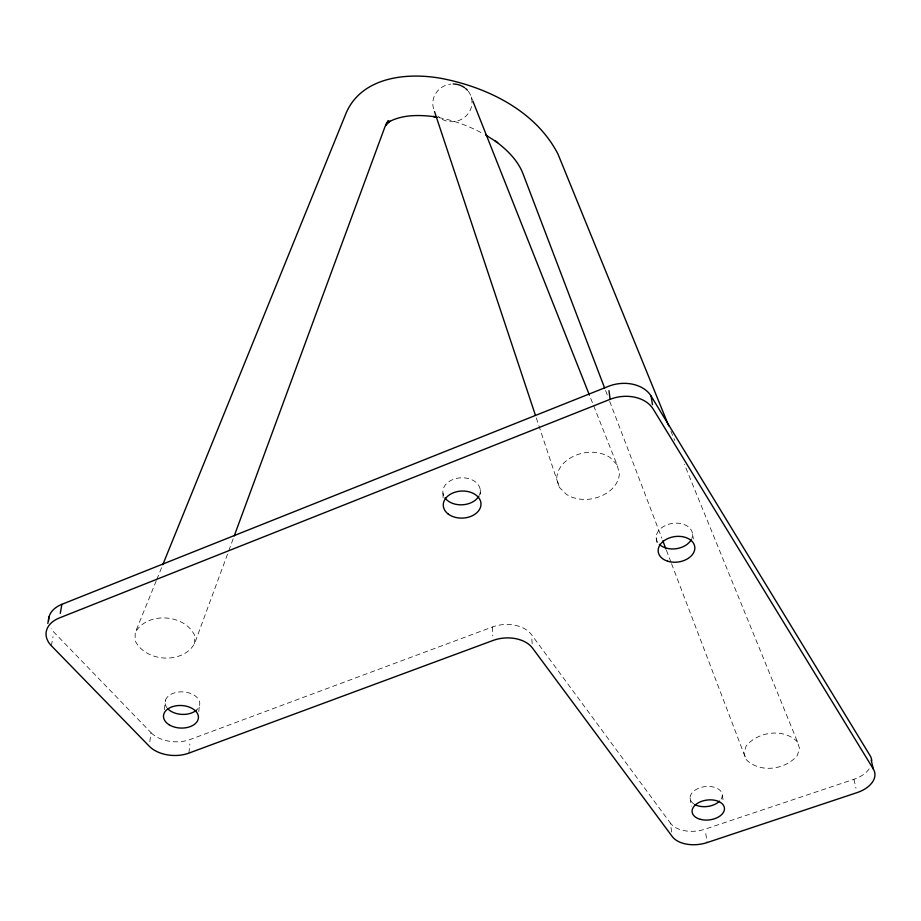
<?xml version="1.0" encoding="UTF-8"?>
<svg xmlns="http://www.w3.org/2000/svg" width="921" height="921" viewBox="0 0 921 921"><rect width="100%" height="100%" fill="white"/><g stroke="black" fill="none" stroke-linecap="round" stroke-linejoin="round"><path stroke-width="0.69" stroke-dasharray="4.61 3.45" d="M156.271 580.771L135.214 632.669L135.088 640.544C145.196 662.061 182.554 664.605 194.538 643.675L228.281 552.082M194.538 643.675L194.861 635.835C185.121 613.858 146.888 611.268 135.214 632.669M198.786 711.657L199.316 706.2M188.92 753.113L189.841 743.984M164.375 709.723L165.481 700.167M149.858 741.693L150.963 732.598L53.821 632.117A30.37 20.227 5.5 0 1 51.139 628.744M51.369 645.771L53.015 636.653M228.776 550.735L233.738 537.265M156.812 579.436L162.211 566.139M671.628 832.043L670.407 823.109L531.486 634.638A29.127 19.606 -3.7 0 0 492.298 627.017L190.302 739.448A28.701 18.432 2.8 0 1 150.963 732.598M869.171 768.908A27.388 16.958 -9.7 0 1 853.928 779.293L705.095 829.153A26.709 16.394 -6.9 0 1 670.407 823.109M438.776 117.589C454.41 120.513 469.457 126.212 483.398 133.81M671.536 563.687L746.137 759.537C759.721 773.364 785.314 769.933 797.275 755.565L799.578 748.646L797.586 742.061L684.43 464.357M797.586 742.061C784.093 727.866 757.971 731.378 746.114 746.068L743.984 753.01L746.137 759.537M536.31 417.95L559.381 487.393L566.473 494.416A30.186 21.805 -6.1 0 0 589.198 499.24C603.094 497.536 618.394 488.694 619.453 473.371L616.978 464.633L589.958 396.456M616.978 464.633L609.967 457.438A30.22 21.862 -6.2 0 0 586.919 452.407C572.908 454.134 557.366 463.194 556.687 478.747L559.381 487.393M670.902 431.143L674.69 440.445M471.253 96.981L472.312 99.652M605.592 390.573L607.641 395.949M609.69 401.326L661.831 538.198M666.424 550.263L671.029 562.34M853.928 779.293L855.977 788.169M692.58 534.445L693.478 539.741M722.283 795.157L723.376 801.869M705.774 833.597L707.144 842.565M656.201 537.795L657.387 545.75M690.105 798.047L691.291 806.105M531.82 639.093L532.407 646.784M492.298 627.017L492.793 635.951M480.232 489.661L480.647 497.616M442.955 493.115L443.116 498.422M468.282 91.271A19.732 18.777 -20.2 0 1 465.047 116.909A19.732 18.777 -20.2 0 1 438.35 116.46M433.63 108.874A19.732 18.777 -20.2 0 1 450.749 84.099M693.732 803.872A16.164 10.004 -7.2 0 1 694.86 790.287A16.164 10.004 -7.2 0 1 716.469 788.031A16.164 10.004 -7.2 0 1 719.508 801.178M443.634 495.59A18.742 13.516 -2.7 0 1 461.835 477.78A18.742 13.516 -2.7 0 1 479.369 495.13M657.709 542.377A18.293 12.802 -8 0 1 673.205 523.301A18.293 12.802 -8 0 1 691.855 538.394M166.954 707.8A17.372 11.271 2.8 0 1 172.273 693.686A17.372 11.271 2.8 0 1 194.78 695.562A17.372 11.271 2.8 0 1 196.357 710.252"/><path stroke-width="1.38" d="M60.279 613.363L61.891 604.314L608.39 386.36A32.235 23.911 -7.5 0 1 651.089 396.053L870.138 755.727A27.388 16.958 -9.7 0 1 871.738 760.792M47.823 623.471L49.078 616.679M234.233 535.918L385.082 126.465L388.294 120.72L385.554 125.037M162.752 564.803L346.4 112.397C362.39 76.57 407.646 72.137 441.93 78.515C487.75 87.426 535.849 111.038 557.999 154.106L668.727 425.824M385.887 125.129L389.974 121.181L387.706 122.505M387.591 122.62C402.097 114.169 419.884 114.78 436.001 116.875L433.503 116.495L437.463 117.324M873.35 769.07L653.162 409.028A32.488 23.969 -7.4 0 0 610.128 399.323L59.462 617.922A30.6 20.25 5.4 0 0 51.369 645.771L149.306 746.275A28.896 18.443 2.8 0 0 188.92 753.113L493.034 640.463A29.334 19.629 -3.7 0 1 532.499 648.073L672.238 836.533A26.882 16.382 -6.9 0 0 707.144 842.565L857.002 792.636A27.572 16.958 -9.7 0 0 873.35 769.07L871.208 760.159M485.758 135.019L496.465 141.857M497.651 142.617L495.233 140.994C506.573 149.421 517.211 159.632 522.691 172.906L604.567 387.891M472.841 100.999L589.417 395.109M662.844 540.88L665.918 548.928M434.528 111.591L535.412 415.233M651.089 396.053L652.471 404.676M608.965 390.654L610.128 399.323M453.213 83.972A19.732 18.777 -20.2 0 1 464.621 87.702M465.623 88.485A19.732 18.777 -20.2 0 1 467.454 90.27M48.56 620.823A30.37 20.227 5.5 0 1 61.891 604.314M719.508 801.178A16.164 10.004 -7.2 0 1 694.733 804.494M478.851 496.154A18.742 13.516 -2.7 0 1 462.342 504.8A18.742 13.516 -2.7 0 1 444.958 497.916M691.257 539.671A18.293 12.802 -8 0 1 676.348 548.697A18.293 12.802 -8 0 1 659.367 544.369M196.357 710.252A17.372 11.271 2.8 0 1 167.749 708.744M700.386 819.356A16.279 10.004 -7.1 0 0 724.47 808.569A16.279 10.004 -7.1 0 0 699.972 801.984A16.279 10.004 -7.1 0 0 700.386 819.356M448.055 513.918A18.881 13.539 -2.7 0 0 480.06 508.38A18.881 13.539 -2.7 0 0 458.267 491.4A18.881 13.539 -2.7 0 0 448.055 513.918M667.713 561.223A18.42 12.813 -7.9 0 0 694.837 547.684A18.42 12.813 -7.9 0 0 666.965 538.969A18.42 12.813 -7.9 0 0 667.713 561.223M168.98 724.666A17.499 11.282 2.8 0 0 197.98 719.842A17.499 11.282 2.8 0 0 175.911 705.831A17.499 11.282 2.8 0 0 168.98 724.666"/></g></svg>
